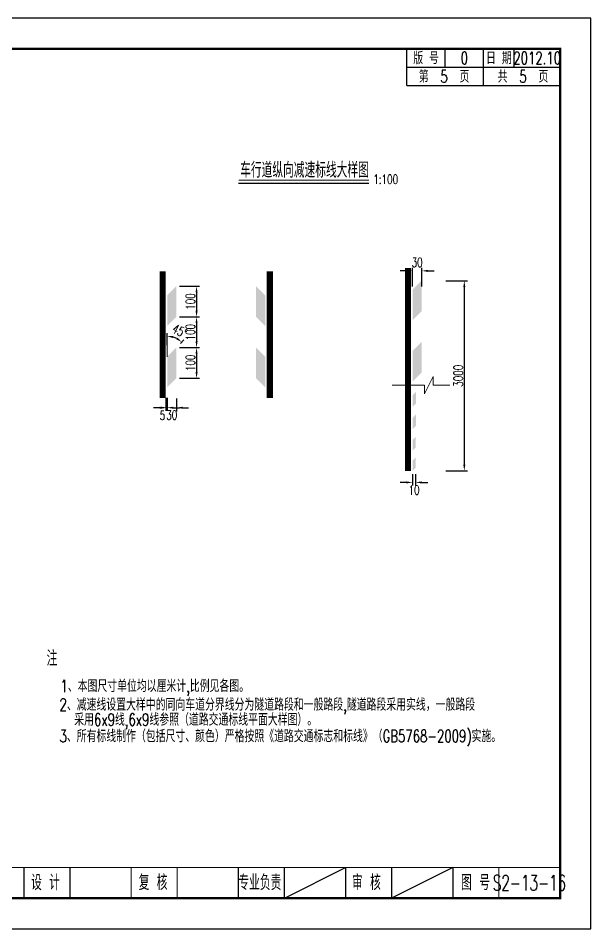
# Model space of a CAD drawing. Extents: x 2515 to 4615, y -2405 to -2108.
# Drawn here: x 4427.7 to 4614.6, y -2405.2 to -2108.2 of the extents above; entities that cross this region are included whole.
import ezdxf
from ezdxf.enums import TextEntityAlignment as Align

# ---------------------------------------------------------------- set-up
doc = ezdxf.new("R2010")
doc.units = 0
doc.header["$LTSCALE"] = 7
doc.header["$PDMODE"] = 32
doc.layers.get('0').update_dxf_attribs({"linetype": 'CONTINUOUS'})
doc.layers.get('Defpoints').update_dxf_attribs({"linetype": 'CONTINUOUS'})
for name, color, linetype in [('图框', 7, 'CONTINUOUS'), ('尺寸标注', 4, 'CONTINUOUS'), ('文字', 7, 'CONTINUOUS'), ('文字字符', 7, 'CONTINUOUS')]:
    doc.layers.add(name, color=color, linetype=linetype)
doc.layers.add('道路标线', color=7, linetype='CONTINUOUS', lineweight=0)
doc.styles.get("Standard").update_dxf_attribs({"font": 'simplex1.shx', "width": 0.7, "bigfont": 'hztxt.shx'})
doc.dimstyles.new('例：1：100', dxfattribs={"dimtxt": 3, "dimasz": 2, "dimexe": 1, "dimexo": 1, "dimgap": 0.5, "dimtad": 1, "dimlfac": 10, "dimrnd": 0.0095, "dimdsep": 46, "dimtxsty": 'Standard', "dimcen": 0.09, "dimclrt": 256, "dimadec": 0, "dimazin": 0, "dimtfac": 1, "dimtofl": 0, "dimtmove": 2, "dimatfit": 3, "dimfxl": 0, "dimtolj": 1, "dimtzin": 0, "dimarcsym": 0})
doc.dimstyles.new('例：1：300', dxfattribs={"dimtxt": 3, "dimasz": 2, "dimexe": 1, "dimexo": 1, "dimgap": 0.5, "dimtad": 1, "dimlfac": 30, "dimrnd": 0.0095, "dimdsep": 46, "dimtxsty": 'Standard', "dimcen": 0.09, "dimclrd": 256, "dimclre": 256, "dimclrt": 256, "dimadec": 0, "dimazin": 0, "dimtfac": 1, "dimtofl": 0, "dimtmove": 2, "dimatfit": 3, "dimfxl": 0, "dimtolj": 1, "dimtzin": 0, "dimarcsym": 0})

# ---------------------------------------------------------------- blocks, each defined once
blk = doc.blocks.new('series')
at = {"width": 0.75}
for tag, height, p in [('页码', 4, (-35, -19)), ('图名', 5, (-220, -282)), ('图号', 5, (-20, -282))]:
    blk.add_attdef(tag, text='', height=height, dxfattribs=at).set_placement(p, align=Align.MIDDLE_CENTER)
blk = doc.blocks.new('123')
at = {"layer": '图框'}
blk.add_lwpolyline([(2934.59, -2405.19), (2934.59, -2108.19), (2514.59, -2108.19), (2514.59, -2405.19)], close=True, dxfattribs=at)
blk = doc.blocks.new('*D176')
at = {"layer": 'Defpoints', "color": 0}
for p in [(4475.85, -2232.19), (4476.35, -2232.19), (4476.35, -2235.23)]:
    blk.add_point(p, dxfattribs=at)
at = {"layer": '尺寸标注', "lineweight": -2}
for p, q in [((4475.85, -2233.19), (4475.85, -2236.23)), ((4476.35, -2233.19), (4476.35, -2236.23)), ((4473.85, -2235.23), (4471.85, -2235.23)), ((4478.35, -2235.23), (4480.35, -2235.23))]:
    blk.add_line(p, q, dxfattribs=at)
at = {"layer": '尺寸标注'}
for points in [[(4473.85, -2234.9), (4473.85, -2235.56), (4475.85, -2235.23)], [(4478.35, -2234.9), (4478.35, -2235.56), (4476.35, -2235.23)]]:
    blk.add_solid(points, dxfattribs=at)
at = {"layer": '尺寸标注', "insert": (4474.78, -2237.71), "char_height": 3, "attachment_point": 5}
blk.add_mtext('\\A1;5', dxfattribs=at)
blk = doc.blocks.new('*D177')
at = {"layer": 'Defpoints', "color": 0}
for p in [(4476.35, -2232.11), (4479.35, -2232.11), (4479.35, -2235.23)]:
    blk.add_point(p, dxfattribs=at)
at = {"layer": '尺寸标注', "lineweight": -2}
for p, q in [((4476.35, -2233.11), (4476.35, -2236.23)), ((4479.35, -2233.11), (4479.35, -2236.23)), ((4474.35, -2235.23), (4472.35, -2235.23)), ((4481.35, -2235.23), (4483.35, -2235.23))]:
    blk.add_line(p, q, dxfattribs=at)
at = {"layer": '尺寸标注'}
for points in [[(4474.35, -2234.9), (4474.35, -2235.56), (4476.35, -2235.23)], [(4481.35, -2234.9), (4481.35, -2235.56), (4479.35, -2235.23)]]:
    blk.add_solid(points, dxfattribs=at)
at = {"layer": '尺寸标注', "insert": (4477.85, -2237.64), "char_height": 3, "attachment_point": 5}
blk.add_mtext('\\A1;30', dxfattribs=at)
blk = doc.blocks.new('*D178')
at = {"layer": 'Defpoints', "color": 0}
for p in [(4478.09, -2212.11), (4479.97, -2214.99), (4476.35, -2215.82), (4476.35, -2218.61), (4476.35, -2218.61)]:
    blk.add_point(p, dxfattribs=at)
at = {"layer": '尺寸标注', "lineweight": -2}
for p, q in [((4476.35, -2214.82), (4476.35, -2210.88)), ((4480.68, -2214.28), (4481.81, -2213.14))]:
    blk.add_line(p, q, dxfattribs=at)
blk.add_arc((4476.35, -2218.61), 6.73, 62.1018, 72.8982, dxfattribs=at)
at = {"layer": '尺寸标注'}
for points in [[(4478.28, -2212.51), (4478.38, -2211.85), (4476.35, -2211.88)], [(4479.69, -2212.39), (4479.3, -2212.93), (4481.11, -2213.85)]]:
    blk.add_solid(points, dxfattribs=at)
at = {"layer": '尺寸标注', "insert": (4480.45, -2210.21), "char_height": 3, "attachment_point": 5, "rotation": 333.9422}
blk.add_mtext('\\A1;45°', dxfattribs=at)
blk = doc.blocks.new('*D179')
at = {"layer": 'Defpoints', "color": 0}
for p in [(4479.35, -2195.61), (4479.35, -2205.61), (4485.93, -2205.61)]:
    blk.add_point(p, dxfattribs=at)
at = {"layer": '尺寸标注', "lineweight": -2}
for p, q in [((4480.35, -2195.61), (4486.93, -2195.61)), ((4485.93, -2197.61), (4485.93, -2203.61)), ((4480.35, -2205.61), (4486.93, -2205.61))]:
    blk.add_line(p, q, dxfattribs=at)
at = {"layer": '尺寸标注'}
for points in [[(4485.6, -2197.61), (4486.26, -2197.61), (4485.93, -2195.61)], [(4485.6, -2203.61), (4486.26, -2203.61), (4485.93, -2205.61)]]:
    blk.add_solid(points, dxfattribs=at)
at = {"layer": '尺寸标注', "insert": (4483.93, -2200.61), "char_height": 3, "attachment_point": 5, "rotation": 90}
blk.add_mtext('\\A1;100', dxfattribs=at)
blk = doc.blocks.new('*D180')
at = {"layer": 'Defpoints', "color": 0}
for p in [(4479.35, -2205.61), (4479.35, -2215.61), (4485.93, -2215.61)]:
    blk.add_point(p, dxfattribs=at)
at = {"layer": '尺寸标注', "lineweight": -2}
for p, q in [((4480.35, -2205.61), (4486.93, -2205.61)), ((4485.93, -2207.61), (4485.93, -2213.61)), ((4480.35, -2215.61), (4486.93, -2215.61))]:
    blk.add_line(p, q, dxfattribs=at)
at = {"layer": '尺寸标注'}
for points in [[(4485.6, -2207.61), (4486.26, -2207.61), (4485.93, -2205.61)], [(4485.6, -2213.61), (4486.26, -2213.61), (4485.93, -2215.61)]]:
    blk.add_solid(points, dxfattribs=at)
at = {"layer": '尺寸标注', "insert": (4483.93, -2210.61), "char_height": 3, "attachment_point": 5, "rotation": 90}
blk.add_mtext('\\A1;100', dxfattribs=at)
blk = doc.blocks.new('*D181')
at = {"layer": 'Defpoints', "color": 0}
for p in [(4479.35, -2215.61), (4479.35, -2225.61), (4485.93, -2225.61)]:
    blk.add_point(p, dxfattribs=at)
at = {"layer": '尺寸标注', "lineweight": -2}
for p, q in [((4480.35, -2215.61), (4486.93, -2215.61)), ((4485.93, -2217.61), (4485.93, -2223.61)), ((4480.35, -2225.61), (4486.93, -2225.61))]:
    blk.add_line(p, q, dxfattribs=at)
at = {"layer": '尺寸标注'}
for points in [[(4485.6, -2217.61), (4486.26, -2217.61), (4485.93, -2215.61)], [(4485.6, -2223.61), (4486.26, -2223.61), (4485.93, -2225.61)]]:
    blk.add_solid(points, dxfattribs=at)
at = {"layer": '尺寸标注', "insert": (4483.93, -2220.61), "char_height": 3, "attachment_point": 5, "rotation": 90}
blk.add_mtext('\\A1;100', dxfattribs=at)
blk = doc.blocks.new('*D183')
at = {"layer": 'Defpoints', "color": 0}
for p in [(4559.44, -2193.84), (4559.44, -2255.81), (4573.31, -2255.81)]:
    blk.add_point(p, dxfattribs=at)
at = {"layer": '尺寸标注', "lineweight": -2}
for p, q in [((4567.31, -2193.84), (4574.31, -2193.84)), ((4573.31, -2195.84), (4573.31, -2253.81)), ((4567.31, -2255.81), (4574.31, -2255.81))]:
    blk.add_line(p, q, dxfattribs=at)
at = {"layer": '尺寸标注'}
for points in [[(4572.98, -2195.84), (4573.64, -2195.84), (4573.31, -2193.84)], [(4572.98, -2253.81), (4573.64, -2253.81), (4573.31, -2255.81)]]:
    blk.add_solid(points, dxfattribs=at)
at = {"layer": '尺寸标注', "insert": (4571.31, -2224.82), "char_height": 3, "attachment_point": 5, "rotation": 90}
blk.add_mtext('\\A1;3000', dxfattribs=at)
blk = doc.blocks.new('*D184')
at = {"layer": 'Defpoints', "color": 0}
for p in [(4556.42, -2255.89), (4557.42, -2255.89), (4557.42, -2259.59)]:
    blk.add_point(p, dxfattribs=at)
at = {"layer": '尺寸标注', "color": 0, "lineweight": -2}
for p, q in [((4556.42, -2256.89), (4556.42, -2260.59)), ((4557.42, -2256.89), (4557.42, -2260.59)), ((4554.42, -2259.59), (4552.42, -2259.59)), ((4559.42, -2259.59), (4561.42, -2259.59))]:
    blk.add_line(p, q, dxfattribs=at)
at = {"layer": '尺寸标注', "color": 0}
for points in [[(4554.42, -2259.26), (4554.42, -2259.93), (4556.42, -2259.59)], [(4559.42, -2259.26), (4559.42, -2259.93), (4557.42, -2259.59)]]:
    blk.add_solid(points, dxfattribs=at)
at = {"layer": '尺寸标注', "insert": (4556.92, -2262.12), "char_height": 3, "attachment_point": 5}
blk.add_mtext('\\A1;10', dxfattribs=at)
blk = doc.blocks.new('*D185')
at = {"layer": 'Defpoints', "color": 0}
for p in [(4559.42, -2190.59), (4556.41, -2196.74), (4559.42, -2196.74)]:
    blk.add_point(p, dxfattribs=at)
at = {"layer": '尺寸标注', "color": 0, "lineweight": -2}
for p, q in [((4554.41, -2190.59), (4552.41, -2190.59)), ((4556.41, -2195.74), (4556.41, -2189.59)), ((4559.42, -2195.74), (4559.42, -2189.59)), ((4561.42, -2190.59), (4563.42, -2190.59))]:
    blk.add_line(p, q, dxfattribs=at)
at = {"layer": '尺寸标注', "color": 0}
for points in [[(4554.41, -2190.26), (4554.41, -2190.93), (4556.41, -2190.59)], [(4561.42, -2190.26), (4561.42, -2190.93), (4559.42, -2190.59)]]:
    blk.add_solid(points, dxfattribs=at)
at = {"layer": '尺寸标注', "insert": (4557.92, -2187.84), "char_height": 3, "attachment_point": 5}
blk.add_mtext('\\A1;30', dxfattribs=at)

msp = doc.modelspace()

# ---------------------------------------------------------------- hatches: boundary and pattern name
at = {"layer": '道路标线'}
for points in [[(4556.41925, -2206.76277), (4559.41922, -2203.7628), (4559.41922, -2193.7629), (4556.41925, -2196.76287)], [(4476.35003, -2208.60623), (4479.35, -2205.60626), (4479.35, -2195.60636), (4476.35003, -2198.60633)], [(4508.35006, -2208.60623), (4505.35009, -2205.60626), (4505.35009, -2195.60636), (4508.35006, -2198.60633)], [(4476.35003, -2228.60603), (4479.35, -2225.60606), (4479.35, -2215.60616), (4476.35003, -2218.60613)], [(4508.35006, -2228.60603), (4505.35009, -2225.60606), (4505.35009, -2215.60616), (4508.35006, -2218.60613)], [(4556.41925, -2226.76257), (4559.41922, -2223.7626), (4559.41922, -2213.7627), (4556.41925, -2216.76267)], [(4556.41925, -2234.96522), (4557.55859, -2233.82588), (4557.55859, -2230.02809), (4556.41925, -2231.16743)], [(4556.41925, -2242.23757), (4557.5101, -2241.14672), (4557.5101, -2237.51054), (4556.41925, -2238.60139)], [(4556.41925, -2249.20046), (4557.46369, -2248.15603), (4557.46369, -2244.67458), (4556.41925, -2245.71902)], [(4556.41925, -2255.86706), (4557.41924, -2254.86707), (4557.41924, -2251.53377), (4556.41925, -2252.53376)]]:
    msp.add_hatch(color=7, dxfattribs=at).paths.add_polyline_path(points)

# ---------------------------------------------------------------- linework, layer by layer
msp.add_line((4514.5915, -2395.18876), (4534.5915, -2385.18876))
at = {"layer": '图框'}
for p, q in [((4554.5915, -2130.18876), (4554.5915, -2118.18876)), ((4567.0915, -2124.18876), (4567.0915, -2118.18876)), ((4579.5915, -2124.18876), (4579.5915, -2118.18876)), ((4589.5915, -2124.18876), (4589.5915, -2118.18876)), ((4554.5915, -2124.18876), (4604.5915, -2124.18876)), ((4579.5915, -2130.18876), (4579.5915, -2124.18876)), ((4554.5915, -2130.18876), (4604.5915, -2130.18876)), ((4569.5915, -2385.18876), (4549.5915, -2395.18876))]:
    msp.add_line(p, q, dxfattribs=at)
for points, const_width in [([(4604.5915, -2118.18876), (4224.5915, -2118.18876), (4224.5915, -2395.18876), (4604.5915, -2395.18876), (4604.5915, -2118.18876)], 0.7), ([(4224.5915, -2385.18876), (4604.5915, -2385.18876)], 0.4), ([(4429.5915, -2395.18876), (4429.5915, -2385.18876)], 0.4), ([(4444.5915, -2395.18876), (4444.5915, -2385.18876)], 0.4), ([(4464.5915, -2395.18876), (4464.5915, -2385.18876)], 0.4), ([(4479.5915, -2395.18876), (4479.5915, -2385.18876)], 0.4), ([(4499.5915, -2395.18876), (4499.5915, -2385.18876)], 0.4), ([(4499.5915, -2395.18876), (4499.5915, -2385.18876)], 0.4), ([(4514.5915, -2395.18876), (4514.5915, -2385.18876)], 0.4), ([(4534.5915, -2395.18876), (4534.5915, -2385.18876)], 0.4), ([(4549.5915, -2395.18876), (4549.5915, -2385.18876)], 0.4), ([(4569.5915, -2395.18876), (4569.5915, -2385.18876)], 0.4), ([(4584.5915, -2395.18876), (4584.5915, -2385.18876)], 0.4)]:
    msp.add_lwpolyline(points, dxfattribs=dict(at, const_width=const_width))
at = {"layer": '尺寸标注'}
for p, q in [((4475.84897, -2231.95912), (4475.84897, -2235.26507)), ((4476.34897, -2231.95912), (4476.34897, -2235.26507)), ((4479.34976, -2232.18789), (4479.34976, -2236.50867))]:
    msp.add_line(p, q, dxfattribs=at)
at = {"layer": '文字'}
msp.add_line((4499.61924, -2162.00095), (4542.18208, -2162.00095), dxfattribs=at)
at = {"layer": '文字', "const_width": 0.4}
msp.add_lwpolyline([(4499.61924, -2161.00095), (4542.18208, -2161.00095)], dxfattribs=at)
at = {"layer": '道路标线'}
for p, q in [((4476.35004, -2218.60518), (4476.35004, -2214.38418)), ((4560.3001, -2230.6744), (4563.16843, -2225.04073)), ((4563.16843, -2227.85757), (4563.16843, -2225.04073)), ((4549.73371, -2227.85757), (4560.3001, -2227.85757)), ((4560.3001, -2227.85757), (4560.3001, -2230.6744)), ((4563.16843, -2227.85757), (4568.6334, -2227.85757))]:
    msp.add_line(p, q, dxfattribs=at)
at = {"layer": '道路标线', "const_width": 1.99998}
for points in [[(4554.91927, -2255.86706), (4554.91927, -2189.70928)], [(4474.85004, -2232.10607), (4474.85004, -2190.73383)], [(4509.85004, -2232.10607), (4509.85004, -2190.73383)]]:
    msp.add_lwpolyline(points, dxfattribs=at)

# ---------------------------------------------------------------- block references
msp.add_blockref('123', (1680, 0))
at = {"layer": '图框'}
ref = msp.add_blockref('series', (4614.5915, -2108.18876), dxfattribs=at)
ref.add_attrib('页码', '第  5  页    共  5  页', dxfattribs={"layer": '0', "height": 4, "width": 0.7}).set_placement((4579.5915, -2127.18876), align=Align.MIDDLE_CENTER)
ref.add_attrib('图名', '交通标线设计图', dxfattribs={"layer": '0', "height": 5, "width": 0.7}).set_placement((4394.5915, -2390.18876), align=Align.MIDDLE_CENTER)
ref.add_attrib('图号', 'S2-13-16', dxfattribs={"layer": '0', "height": 5, "width": 0.65}).set_placement((4594.5915, -2390.18876), align=Align.MIDDLE_CENTER)

# ---------------------------------------------------------------- texts
at = {"layer": '图框', "width": 0.7}
for s, height, p in [('版 号', 4, (4560.8415, -2121.18876)), ('0', 4, (4573.3415, -2121.18876)), ('日 期', 4, (4584.5915, -2121.18876)), ('2012.10', 4, (4597.0915, -2121.18876)), ('设 计', 5, (4436.63617, -2390.09417)), ('复 核', 5, (4471.73099, -2390.09417)), ('专业负责', 5, (4506.58173, -2390.09417)), ('审 核', 5, (4541.35554, -2390.09417)), ('图 号', 5, (4576.9747, -2390.09417))]:
    msp.add_text(s, height=height, dxfattribs=at).set_placement(p, align=Align.MIDDLE_CENTER)
at = {"layer": '文字', "width": 0.7}
for s, height, p in [('车行道纵向减速标线大样图', 5, (4521.16624, -2157.70462)), ('1:100', 3, (4547.66642, -2160.70186))]:
    msp.add_text(s, height=height, dxfattribs=at).set_placement(p, align=Align.MIDDLE_CENTER)
at = {"layer": '文字字符', "width": 0.7}
for s, height, p in [('注', 5, (4436.98713, -2319.46971)), ('1、本图尺寸单位均以厘米计,比例见各图。', 4, (4441.50598, -2327.98562)), ('2、减速线设置大样中的同向车道分界线分为隧道路段和一般路段,隧道路段采用实线，一般路段', 4, (4441.20755, -2334.0649)), ('  采用6x9线,6x9线参照（道路交通标线平面大样图）。', 4, (4442.1693, -2338.95743)), ('3、所有标线制作（包括尺寸、颜色）严格按照《道路交通标志和标线》（GB5768-2009)实施。', 4, (4441.20755, -2344.33351))]:
    msp.add_text(s, height=height, dxfattribs=at).set_placement(p)

# ---------------------------------------------------------------- dimensions: what is measured, and where the dimension line sits
at = {"layer": '尺寸标注'}
for base, p1, p2, text, dimstyle, picture, middle in [((4559.42402, -2190.5946), (4556.41064, -2196.73802), (4559.42402, -2196.73802), '30', '例：1：100', '*D185', (4557.91733, -2187.83552)), ((4476.34897, -2235.22874), (4475.84897, -2232.19193), (4476.34897, -2232.19193), '5', '例：1：300', '*D176', (4474.78037, -2237.70603)), ((4479.34976, -2235.22874), (4476.34897, -2232.11495), (4479.34976, -2232.11495), '30', '例：1：300', '*D177', (4477.84937, -2237.63519)), ((4557.42303, -2259.59378), (4556.4164, -2255.89095), (4557.42303, -2255.89095), '10', '例：1：100', '*D184', (4556.91972, -2262.1183))]:
    dim = msp.add_linear_dim(base=base, p1=p1, p2=p2, text=text, dimstyle=dimstyle, dxfattribs=at)
    dim.commit()
    dim.dimension.update_dxf_attribs({"geometry": picture, "text_midpoint": middle, "dimtype": 160})
dim = msp.add_aligned_dim(p1=(4559.43542, -2193.841), p2=(4559.43542, -2255.80556), distance=13.87512, text='3000', dimstyle='例：1：300', dxfattribs=at)
dim.commit()
dim.dimension.update_dxf_attribs({"geometry": '*D183', "text_midpoint": (4571.31054, -2224.82328)})
for base, p1, p2, picture, middle in [((4485.93008, -2205.60553), (4479.3507, -2195.60553), (4479.3507, -2205.60553), '*D179', (4483.93008, -2200.60553)), ((4485.93008, -2215.60553), (4479.3507, -2205.60553), (4479.3507, -2215.60553), '*D180', (4483.93008, -2210.60553)), ((4485.93008, -2225.60553), (4479.3507, -2215.60553), (4479.3507, -2225.60553), '*D181', (4483.93008, -2220.60553))]:
    dim = msp.add_linear_dim(base=base, p1=p1, p2=p2, angle=90, text='100', dimstyle='例：1：300', dxfattribs=at)
    dim.commit()
    dim.dimension.update_dxf_attribs({"geometry": picture, "text_midpoint": middle})
dim = msp.add_angular_dim_2l(base=(4478.09072, -2212.10886), line1=((4476.35004, -2218.60518), (4479.96813, -2214.98709)), line2=((4476.35004, -2218.60518), (4476.35004, -2215.82111)), dimstyle='例：1：300', dxfattribs=at)
dim.commit()
dim.dimension.update_dxf_attribs({"geometry": '*D178', "text_midpoint": (4480.45451, -2210.2113), "dimtype": 162})

doc.saveas('drawing.dxf')
